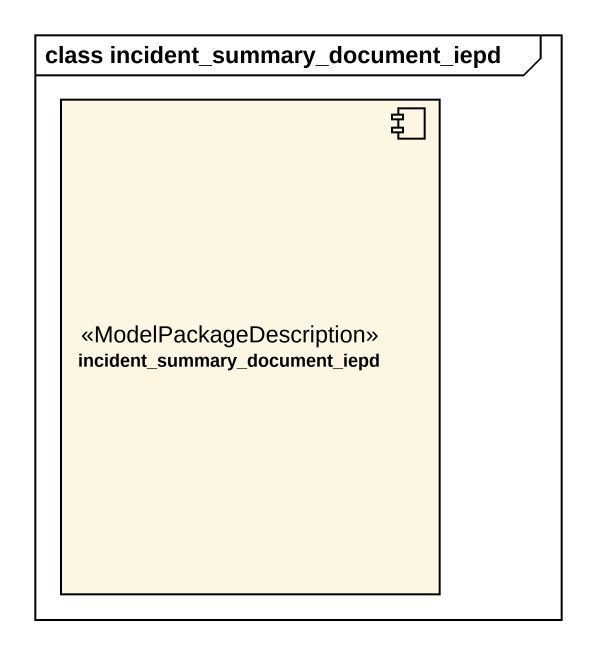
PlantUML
@startuml
mainframe class incident_summary_document_iepd
component "incident_summary_document_iepd" as incident_summary_document <<ModelPackageDescription>>
@enduml
